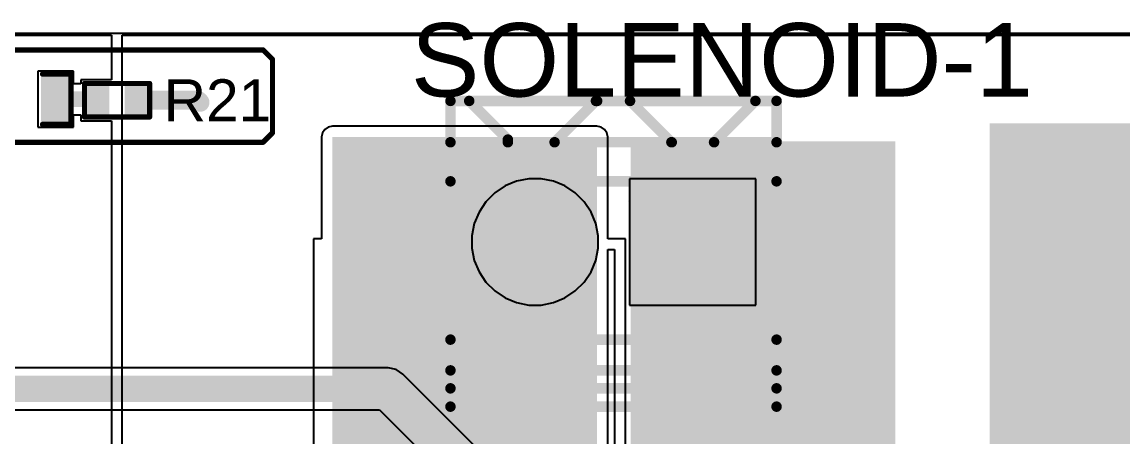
# Model space of a CAD drawing. Header units: millimetres. Extents: x 0.3 to 65.6, y 0.3 to 58.5.
# Drawn here: x 15.38 to 42.01, y 47.65 to 57.7 of the extents above; entities that cross this region are included whole.
import ezdxf

# ---------------------------------------------------------------- set-up
doc = ezdxf.new("R2010")
doc.units = ezdxf.units.MM
for name, color, linetype in [('BottomLayer', 5, 'Continuous'), ('BottomSolder', 6, 'Continuous'), ('MultiLayer', 9, 'Continuous'), ('PadHoleLayer', 156, 'Continuous'), ('TopLayer', 1, 'Continuous'), ('TopOverlay', 2, 'Continuous'), ('TopPaste', 8, 'Continuous'), ('TopSolder', 216, 'Continuous')]:
    doc.layers.add(name, color=color, linetype=linetype)
doc.styles.add('Arial', font='arial.ttf', dxfattribs={"height": 0.2})

# ---------------------------------------------------------------- blocks, each defined once
blk = doc.blocks.new('R___0402_8')
at = {"layer": 'TopLayer'}
for points in [[(-0.699, -0.318), (-0.699, 0.318), (-0.241, 0.318), (-0.241, -0.318)], [(0.241, -0.318), (0.241, 0.318), (0.699, 0.318), (0.699, -0.318)]]:
    blk.add_hatch(color=1, dxfattribs=at).paths.add_polyline_path(points)
at = {"layer": 'TopPaste'}
for points in [[(-0.699, -0.318), (-0.699, 0.318), (-0.241, 0.318), (-0.241, -0.318)], [(0.241, -0.318), (0.241, 0.318), (0.699, 0.318), (0.699, -0.318)]]:
    blk.add_hatch(color=8, dxfattribs=at).paths.add_polyline_path(points)
at = {"layer": 'TopSolder'}
for points in [[(-0.754, -0.373), (-0.754, 0.373), (-0.186, 0.373), (-0.186, -0.373)], [(0.186, -0.373), (0.186, 0.373), (0.754, 0.373), (0.754, -0.373)]]:
    blk.add_hatch(color=216, dxfattribs=at).paths.add_polyline_path(points)
at = {"layer": 'TopOverlay'}
for points, const_width in [([(-0.787, 0.406), (-0.787, -0.406)], 0.127), ([(0.787, 0.406), (-0.787, 0.406)], 0.127), ([(0.787, 0.406), (0.787, -0.406)], 0.127), ([(0.787, -0.406), (-0.787, -0.406)], 0.127), ([(0.813, -0.432), (-0.813, -0.432)], 0.00323)]:
    blk.add_lwpolyline(points, dxfattribs=dict(at, const_width=const_width))
for points, const_width in [([(-0.819, 0.406, 1), (-0.756, 0.406, 1)], 0.0635), ([(-0.819, 0.406, 1), (-0.756, 0.406, 1)], 0.0635), ([(0.756, 0.406, 1), (0.819, 0.406, 1)], 0.0635), ([(0.756, 0.406, 1), (0.819, 0.406, 1)], 0.0635), ([(-0.819, -0.406, 1), (-0.756, -0.406, 1)], 0.0635), ([(-0.819, -0.406, 1), (-0.756, -0.406, 1)], 0.0635), ([(-0.814, -0.432, 1), (-0.812, -0.432, 1)], 0.00161), ([(0.756, -0.406, 1), (0.819, -0.406, 1)], 0.0635), ([(0.756, -0.406, 1), (0.819, -0.406, 1)], 0.0635), ([(0.812, -0.432, 1), (0.814, -0.432, 1)], 0.00161)]:
    blk.add_lwpolyline(points, format="xyb", close=True, dxfattribs=dict(at, const_width=const_width))
blk = doc.blocks.new('LED_0603_28')
at = {"layer": 'TopLayer'}
for points in [[(-1, 0.5), (-0.5, 0.5), (-0.5, -0.5), (-1, -0.5)], [(0.5, 0.5), (1, 0.5), (1, -0.5), (0.5, -0.5)]]:
    blk.add_hatch(color=1, dxfattribs=at).paths.add_polyline_path(points)
at = {"layer": 'TopOverlay'}
blk.add_hatch(color=2, dxfattribs=at).paths.add_polyline_path([(1.118, -0.66), (1.753, -0.66), (1.753, 0.66), (1.118, 0.66)])
at = {"layer": 'TopPaste'}
for points in [[(-1, 0.5), (-0.5, 0.5), (-0.5, -0.5), (-1, -0.5)], [(0.5, 0.5), (1, 0.5), (1, -0.5), (0.5, -0.5)]]:
    blk.add_hatch(color=8, dxfattribs=at).paths.add_polyline_path(points)
at = {"layer": 'TopSolder'}
for points in [[(-1.102, 0.602), (-0.398, 0.602), (-0.398, -0.602), (-1.102, -0.602)], [(0.398, 0.602), (1.102, 0.602), (1.102, -0.602), (0.398, -0.602)]]:
    blk.add_hatch(color=216, dxfattribs=at).paths.add_polyline_path(points)
at = {"layer": 'TopOverlay', "const_width": 0.127}
for points in [[(-0.432, 0.61), (-1.118, 0.61)], [(-1.118, 0.61), (-1.118, -0.61)], [(1.118, 0.61), (0.432, 0.61)], [(1.118, 0.61), (1.118, -0.61)], [(-0.432, -0.61), (-1.118, -0.61)], [(1.118, -0.61), (0.432, -0.61)]]:
    blk.add_lwpolyline(points, dxfattribs=at)
at = {"layer": 'TopOverlay', "const_width": 0.0635}
for points in [[(-1.149, 0.61, 1), (-1.086, 0.61, 1)], [(-1.149, 0.61, 1), (-1.086, 0.61, 1)], [(-0.464, 0.61, 1), (-0.4, 0.61, 1)], [(0.4, 0.61, 1), (0.464, 0.61, 1)], [(1.086, 0.61, 1), (1.149, 0.61, 1)], [(1.086, 0.61, 1), (1.149, 0.61, 1)], [(-1.149, -0.61, 1), (-1.086, -0.61, 1)], [(-1.149, -0.61, 1), (-1.086, -0.61, 1)], [(-0.464, -0.61, 1), (-0.4, -0.61, 1)], [(0.4, -0.61, 1), (0.464, -0.61, 1)], [(1.086, -0.61, 1), (1.149, -0.61, 1)], [(1.086, -0.61, 1), (1.149, -0.61, 1)]]:
    blk.add_lwpolyline(points, format="xyb", close=True, dxfattribs=at)
blk = doc.blocks.new('DB125_3_81_2P_BK_S_42')
at = {"layer": 'BottomLayer'}
blk.add_hatch(color=5, dxfattribs=at).paths.add_polyline_path([(-3.255, 1.35), (-0.555, 1.35), (-0.555, -1.35), (-3.255, -1.35)])
h = blk.add_hatch(color=5, dxfattribs=at)
edge = h.paths.add_edge_path()
edge.add_arc((1.905, 0), 1.35, 0, 360)
at = {"layer": 'BottomSolder'}
blk.add_hatch(color=6, dxfattribs=at).paths.add_polyline_path([(-3.306, 1.401), (-0.504, 1.401), (-0.504, -1.401), (-3.306, -1.401)])
h = blk.add_hatch(color=6, dxfattribs=at)
edge = h.paths.add_edge_path()
edge.add_arc((1.905, 0), 1.401, 0, 360)
at = {"layer": 'MultiLayer'}
blk.add_hatch(color=9, dxfattribs=at).paths.add_polyline_path([(-3.255, 1.35), (-0.555, 1.35), (-0.555, -1.35), (-3.255, -1.35)])
h = blk.add_hatch(color=9, dxfattribs=at)
edge = h.paths.add_edge_path()
edge.add_arc((1.905, 0), 1.35, 0, 360)
at = {"layer": 'PadHoleLayer'}
h = blk.add_hatch(color=156, dxfattribs=at)
edge = h.paths.add_edge_path()
edge.add_arc((-1.905, 0), 0.675, 0, 360)
h = blk.add_hatch(color=156, dxfattribs=at)
edge = h.paths.add_edge_path()
edge.add_arc((1.905, 0), 0.675, 0, 360)
at = {"layer": 'TopLayer'}
blk.add_hatch(color=1, dxfattribs=at).paths.add_polyline_path([(-3.255, 1.35), (-0.555, 1.35), (-0.555, -1.35), (-3.255, -1.35)])
h = blk.add_hatch(color=1, dxfattribs=at)
edge = h.paths.add_edge_path()
edge.add_arc((1.905, 0), 1.35, 0, 360)
at = {"layer": 'TopSolder'}
blk.add_hatch(color=216, dxfattribs=at).paths.add_polyline_path([(-3.306, 1.401), (-0.504, 1.401), (-0.504, -1.401), (-3.306, -1.401)])
h = blk.add_hatch(color=216, dxfattribs=at)
edge = h.paths.add_edge_path()
edge.add_arc((1.905, 0), 1.401, 0, 360)
at = {"layer": 'TopOverlay', "const_width": 0.254}
for points in [[(-3.937, 3.987), (-3.937, -3.413)], [(3.951, 3.987), (-3.937, 3.987)], [(3.951, 3.987), (3.951, -3.413)], [(3.951, 3.544), (-3.937, 3.544)], [(3.951, 3.109), (-3.937, 3.109)], [(3.951, 2.365), (-3.937, 2.365)], [(3.951, -1.467), (-3.937, -1.467)], [(3.951, -2.413), (-3.937, -2.413)], [(-2.424, -2.413), (-3.424, -3.413)], [(-1.392, -2.413), (-1.402, -2.413)], [(-0.392, -3.413), (-1.392, -2.413)], [(1.432, -2.413), (0.432, -3.413)], [(2.562, -2.413), (2.562, -2.477)], [(3.498, -3.413), (2.562, -2.477)], [(3.951, -3.413), (-3.937, -3.413)], [(-3.424, -3.413), (-3.427, -3.413)], [(0.432, -3.413), (0.403, -3.413)]]:
    blk.add_lwpolyline(points, dxfattribs=at)
at = {"layer": 'TopOverlay', "const_width": 0.127}
for points in [[(-4, 3.987, 1), (-3.873, 3.987, 1)], [(-4, 3.987, 1), (-3.873, 3.987, 1)], [(3.888, 3.987, 1), (4.015, 3.987, 1)], [(3.888, 3.987, 1), (4.015, 3.987, 1)], [(-4, 3.544, 1), (-3.873, 3.544, 1)], [(3.888, 3.544, 1), (4.015, 3.544, 1)], [(-4, 3.109, 1), (-3.873, 3.109, 1)], [(3.888, 3.109, 1), (4.015, 3.109, 1)], [(-4, 2.365, 1), (-3.873, 2.365, 1)], [(3.888, 2.365, 1), (4.015, 2.365, 1)], [(-4, -1.467, 1), (-3.873, -1.467, 1)], [(3.888, -1.467, 1), (4.015, -1.467, 1)], [(-4, -2.413, 1), (-3.873, -2.413, 1)], [(-2.488, -2.413, 1), (-2.361, -2.413, 1)], [(-1.465, -2.413, 1), (-1.338, -2.413, 1)], [(-1.456, -2.413, 1), (-1.329, -2.413, 1)], [(-1.456, -2.413, 1), (-1.329, -2.413, 1)], [(1.369, -2.413, 1), (1.496, -2.413, 1)], [(2.499, -2.413, 1), (2.626, -2.413, 1)], [(2.499, -2.477, 1), (2.626, -2.477, 1)], [(2.499, -2.477, 1), (2.626, -2.477, 1)], [(3.888, -2.413, 1), (4.015, -2.413, 1)], [(-4, -3.413, 1), (-3.873, -3.413, 1)], [(-4, -3.413, 1), (-3.873, -3.413, 1)], [(-3.49, -3.413, 1), (-3.363, -3.413, 1)], [(-3.488, -3.413, 1), (-3.361, -3.413, 1)], [(-3.488, -3.413, 1), (-3.361, -3.413, 1)], [(-0.456, -3.413, 1), (-0.329, -3.413, 1)], [(0.34, -3.413, 1), (0.467, -3.413, 1)], [(0.369, -3.413, 1), (0.496, -3.413, 1)], [(0.369, -3.413, 1), (0.496, -3.413, 1)], [(3.434, -3.413, 1), (3.561, -3.413, 1)], [(3.888, -3.413, 1), (4.015, -3.413, 1)], [(3.888, -3.413, 1), (4.015, -3.413, 1)]]:
    blk.add_lwpolyline(points, format="xyb", close=True, dxfattribs=at)

msp = doc.modelspace()

# ---------------------------------------------------------------- hatches: boundary and pattern name
at = {"layer": 'TopLayer'}
for points in [[(38.786, 35.636), (43.053, 35.636), (43.053, 55.245), (38.786, 55.245)], [(22.885, 54.915), (22.885, 38.506), (29.286, 38.506), (29.286, 54.915)], [(30.099, 54.813), (30.099, 40.767), (36.5, 40.767), (36.5, 54.813)]]:
    msp.add_hatch(color=1, dxfattribs=at).paths.add_polyline_path(points)

# ---------------------------------------------------------------- linework, layer by layer
at = {"layer": 'BottomLayer'}
for p, q in [((0.457, 57.429), (65.557, 57.429)), ((27.342, 53.844), (27.064, 53.729)), ((27.637, 53.903), (27.342, 53.844)), ((27.938, 53.903), (27.637, 53.903)), ((28.233, 53.844), (27.938, 53.903)), ((28.511, 53.729), (28.233, 53.844)), ((33.125, 53.903), (30.07, 53.903)), ((30.07, 53.903), (30.07, 50.847)), ((33.125, 50.847), (33.125, 53.903)), ((26.814, 53.562), (26.601, 53.349)), ((27.064, 53.729), (26.814, 53.562)), ((28.762, 53.562), (28.511, 53.729)), ((28.974, 53.349), (28.762, 53.562)), ((26.601, 53.349), (26.434, 53.098)), ((29.142, 53.098), (28.974, 53.349)), ((26.434, 53.098), (26.319, 52.82)), ((29.257, 52.82), (29.142, 53.098)), ((26.319, 52.82), (26.26, 52.525)), ((29.315, 52.525), (29.257, 52.82)), ((26.26, 52.525), (26.26, 52.224)), ((29.315, 52.224), (29.315, 52.525)), ((26.26, 52.224), (26.319, 51.929)), ((29.257, 51.929), (29.315, 52.224)), ((26.319, 51.929), (26.434, 51.651)), ((29.142, 51.651), (29.257, 51.929)), ((26.434, 51.651), (26.601, 51.401)), ((26.601, 51.401), (26.814, 51.188)), ((28.762, 51.188), (28.974, 51.401)), ((28.974, 51.401), (29.142, 51.651)), ((26.814, 51.188), (27.064, 51.021)), ((28.511, 51.021), (28.762, 51.188)), ((27.064, 51.021), (27.342, 50.906)), ((27.342, 50.906), (27.637, 50.847)), ((27.938, 50.847), (28.233, 50.906)), ((28.233, 50.906), (28.511, 51.021)), ((27.637, 50.847), (27.938, 50.847)), ((30.07, 50.847), (33.125, 50.847)), ((24.232, 49.324), (3.886, 49.324)), ((24.425, 49.285), (24.232, 49.324)), ((24.589, 49.176), (24.425, 49.285)), ((27.235, 46.53), (24.589, 49.176)), ((3.886, 48.314), (24.022, 48.314)), ((24.022, 48.314), (26.669, 45.668))]:
    msp.add_line(p, q, dxfattribs=at)
at = {"layer": 'BottomLayer', "const_width": 0.635}
for points in [[(3.886, 48.819), (24.232, 48.819)], [(24.232, 48.819), (27.026, 46.025)]]:
    msp.add_lwpolyline(points, dxfattribs=at)
at = {"layer": 'BottomLayer', "const_width": 0.318}
msp.add_lwpolyline([(24.073, 48.819, 1), (24.39, 48.819, 1)], format="xyb", close=True, dxfattribs=at)
msp.add_lwpolyline([(24.073, 48.819, 1), (24.39, 48.819, 1)], format="xyb", close=True, dxfattribs=at)
at = {"layer": 'TopLayer'}
for p, q in [((0.559, 57.379), (17.546, 57.379)), ((17.546, 57.379), (17.546, 57.379)), ((17.546, 57.379), (17.546, 56.299)), ((17.805, 35.636), (17.805, 57.379)), ((17.805, 57.379), (65.557, 57.379)), ((16.621, 56.507), (15.765, 56.507)), ((15.765, 56.507), (15.765, 55.151)), ((16.621, 56.205), (16.621, 56.507)), ((16.802, 56.205), (16.621, 56.205)), ((17.546, 56.299), (16.802, 56.299)), ((16.802, 56.299), (16.802, 56.205)), ((16.621, 55.151), (16.621, 55.454)), ((16.621, 55.454), (16.802, 55.454)), ((16.802, 55.454), (16.802, 55.309)), ((15.765, 55.151), (16.621, 55.151)), ((16.802, 55.309), (17.546, 55.309)), ((17.546, 55.309), (17.546, 35.636)), ((22.786, 55.154), (22.702, 55.098)), ((22.885, 55.174), (22.786, 55.154)), ((29.286, 55.174), (22.885, 55.174)), ((29.385, 55.154), (29.286, 55.174)), ((29.469, 55.098), (29.385, 55.154)), ((22.646, 55.014), (22.626, 54.915)), ((22.626, 54.915), (22.626, 52.451)), ((22.702, 55.098), (22.646, 55.014)), ((29.525, 55.014), (29.469, 55.098)), ((29.545, 54.915), (29.525, 55.014)), ((29.545, 52.451), (29.545, 54.915)), ((22.626, 52.451), (22.428, 52.451)), ((22.428, 52.451), (22.428, 35.636)), ((29.972, 52.451), (29.545, 52.451)), ((29.545, 38.506), (29.545, 52.192)), ((29.545, 52.192), (29.713, 52.192)), ((29.713, 52.192), (29.713, 40.056)), ((29.972, 40.056), (29.972, 52.451))]:
    msp.add_line(p, q, dxfattribs=at)
for points, const_width in [([(16.168, 55.829), (16.193, 55.829)], 0.381), ([(16.193, 55.829), (17.208, 55.829)], 0.381), ([(18.148, 55.804), (19.634, 55.804)], 0.457), ([(19.634, 55.804), (19.685, 55.753)], 0.457), ([(30.277, 53.365), (31.598, 52.045)], 0.457), ([(31.598, 49.936), (31.598, 52.045)], 0.457)]:
    msp.add_lwpolyline(points, dxfattribs=dict(at, const_width=const_width))
for points, const_width in [([(16.073, 55.829, 1), (16.263, 55.829, 1)], 0.191), ([(16.098, 55.829, 1), (16.288, 55.829, 1)], 0.191), ([(16.098, 55.829, 1), (16.288, 55.829, 1)], 0.191), ([(17.113, 55.829, 1), (17.304, 55.829, 1)], 0.191), ([(18.034, 55.804, 1), (18.263, 55.804, 1)], 0.229), ([(19.52, 55.804, 1), (19.748, 55.804, 1)], 0.229), ([(19.52, 55.804, 1), (19.748, 55.804, 1)], 0.229), ([(19.571, 55.753, 1), (19.799, 55.753, 1)], 0.229), ([(30.162, 53.365, 1), (30.391, 53.365, 1)], 0.229), ([(31.483, 52.045, 1), (31.712, 52.045, 1)], 0.229), ([(31.483, 52.045, 1), (31.712, 52.045, 1)], 0.229), ([(31.483, 49.936, 1), (31.712, 49.936, 1)], 0.229)]:
    msp.add_lwpolyline(points, format="xyb", close=True, dxfattribs=dict(at, const_width=const_width))
at = {"layer": 'TopOverlay', "const_width": 0.127}
for points in [[(10.16, 57.023), (21.209, 57.023)], [(21.209, 57.023), (21.438, 56.794)], [(21.438, 55.016), (21.438, 56.794)], [(21.209, 54.788), (21.438, 55.016)], [(10.084, 54.788), (21.209, 54.788)]]:
    msp.add_lwpolyline(points, dxfattribs=at)
at = {"layer": 'TopOverlay', "const_width": 0.0635}
for points in [[(21.177, 57.023, 1), (21.241, 57.023, 1)], [(21.177, 57.023, 1), (21.241, 57.023, 1)], [(21.406, 56.794, 1), (21.469, 56.794, 1)], [(21.406, 56.794, 1), (21.469, 56.794, 1)], [(21.406, 55.016, 1), (21.469, 55.016, 1)], [(21.406, 55.016, 1), (21.469, 55.016, 1)], [(21.177, 54.788, 1), (21.241, 54.788, 1)], [(21.177, 54.788, 1), (21.241, 54.788, 1)]]:
    msp.add_lwpolyline(points, format="xyb", close=True, dxfattribs=at)

# ---------------------------------------------------------------- block references
at = {"rotation": 180}
for name, p in [('LED_0603_28', (15.443, 55.829)), ('R___0402_8', (17.678, 55.804)), ('DB125_3_81_2P_BK_S_42', (29.693, 52.375))]:
    msp.add_blockref(name, p, dxfattribs=at)

# ---------------------------------------------------------------- texts
at = {"layer": 'TopOverlay', "style": 'Arial'}
msp.add_text('SOLENOID-1', height=1.778, rotation=360, dxfattribs=at).set_placement((24.785, 55.894))
msp.add_text('R21', height=1.016, dxfattribs=at).set_placement((18.805, 55.296))

doc.saveas('drawing.dxf')
